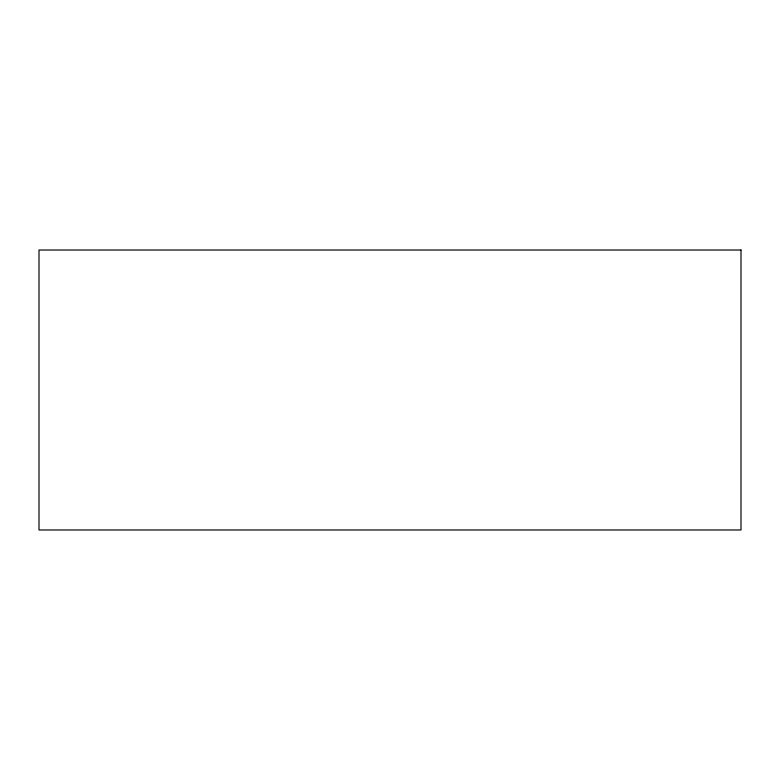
<?xml version="1.0" encoding="UTF-8"?>
<svg xmlns="http://www.w3.org/2000/svg" width="780" height="780" viewBox="0 0 780 780"><rect width="100%" height="100%" fill="white"/><g stroke="black" fill="none" stroke-linecap="round" stroke-linejoin="round"><path stroke-width="1.17" d="M741 250.019L39 250.019L39 529.981L741 529.981L741 250.019"/></g></svg>
